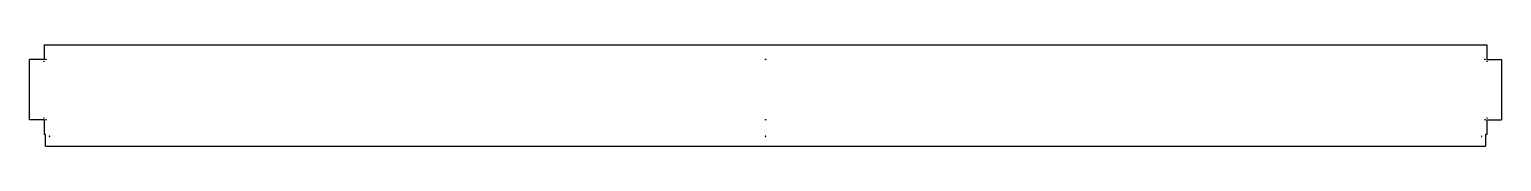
# Model space of a CAD drawing. Header units: millimetres. Extents: x 20 to 2399, y 3 to 167.
import ezdxf

# ---------------------------------------------------------------- set-up
doc = ezdxf.new("R2010")
doc.units = ezdxf.units.MM

msp = doc.modelspace()

# ---------------------------------------------------------------- linework, layer by layer
at = {"color": 7, "linetype": 'Continuous', "lineweight": 25}
for p, q in [((43.6, 167.3), (43.6, 143.7)), ((43.6, 167.3), (2375.4, 167.3)), ((2375.4, 167.3), (2375.4, 143.7)), ((20, 45.9), (20, 143.7)), ((43.6, 143.7), (20, 143.7)), ((2375.4, 143.7), (2399, 143.7)), ((2399, 143.7), (2399, 45.9)), ((43.6, 45.9), (20, 45.9)), ((43.6, 45.9), (43.6, 22.3)), ((2375.4, 45.9), (2399, 45.9)), ((2375.4, 45.9), (2375.4, 22.3)), ((46, 22.3), (43.6, 22.3)), ((46, 3.3), (46, 22.3)), ((46, 3.3), (2373, 3.3)), ((51.9, 19.5), (51.9, 18.7)), ((52.7, 19.5), (51.9, 19.5)), ((51.9, 18.7), (52.7, 18.7)), ((52.7, 18.7), (52.7, 19.5)), ((1209.9, 19.5), (1209.1, 19.5)), ((1209.1, 19.5), (1209.1, 18.7)), ((1209.1, 18.7), (1209.9, 18.7)), ((1209.9, 18.7), (1209.9, 19.5)), ((2367, 19.5), (2366.3, 19.5)), ((2366.3, 19.5), (2366.3, 18.7)), ((2366.3, 18.7), (2367, 18.7)), ((2367, 18.7), (2367, 19.5)), ((2375.4, 22.3), (2373, 22.3)), ((2373, 22.3), (2373, 3.3))]:
    msp.add_line(p, q, dxfattribs=at)
for centre in [(46.8, 143.6), (1209.5, 143.6), (2372.2, 143.6), (43.6, 140.5), (2375.3, 140.5), (43.6, 49), (2375.3, 49), (46.8, 45.9), (1209.5, 45.9), (2372.2, 45.9)]:
    msp.add_circle(centre, 0.381, dxfattribs=at)

doc.saveas('drawing.dxf')
